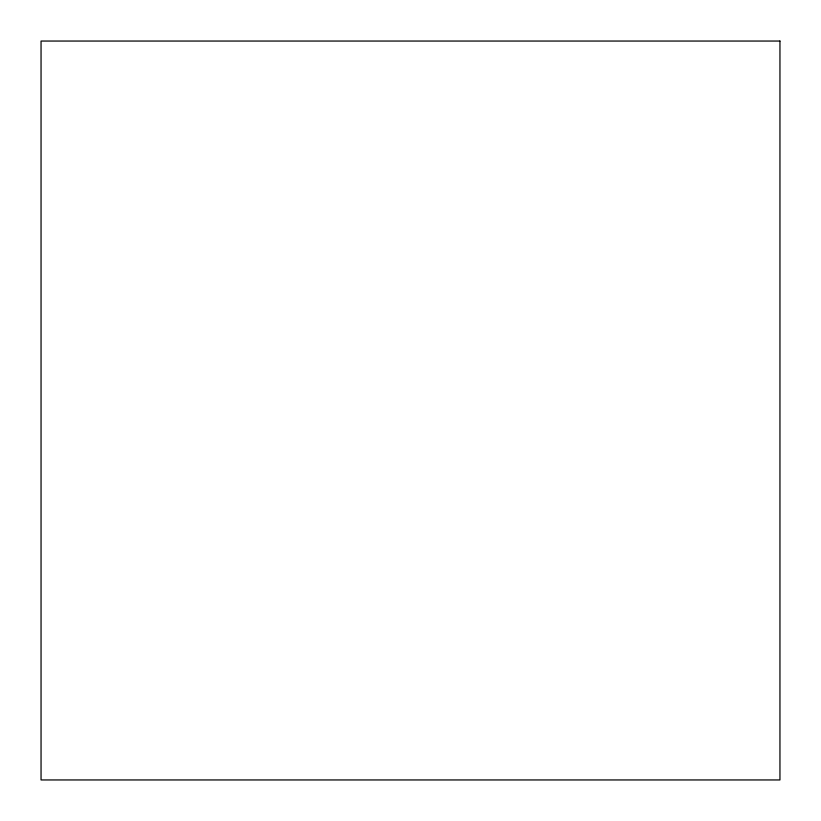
<?xml version="1.0" encoding="UTF-8"?>
<svg xmlns="http://www.w3.org/2000/svg" width="821" height="821" viewBox="0 0 821 821"><rect width="100%" height="100%" fill="white"/><g stroke="black" fill="none" stroke-linecap="round" stroke-linejoin="round"><path stroke-width="1.23" d="M779.95 41.05L41.05 41.05L41.05 779.95L779.95 779.95L779.95 41.05"/></g></svg>
